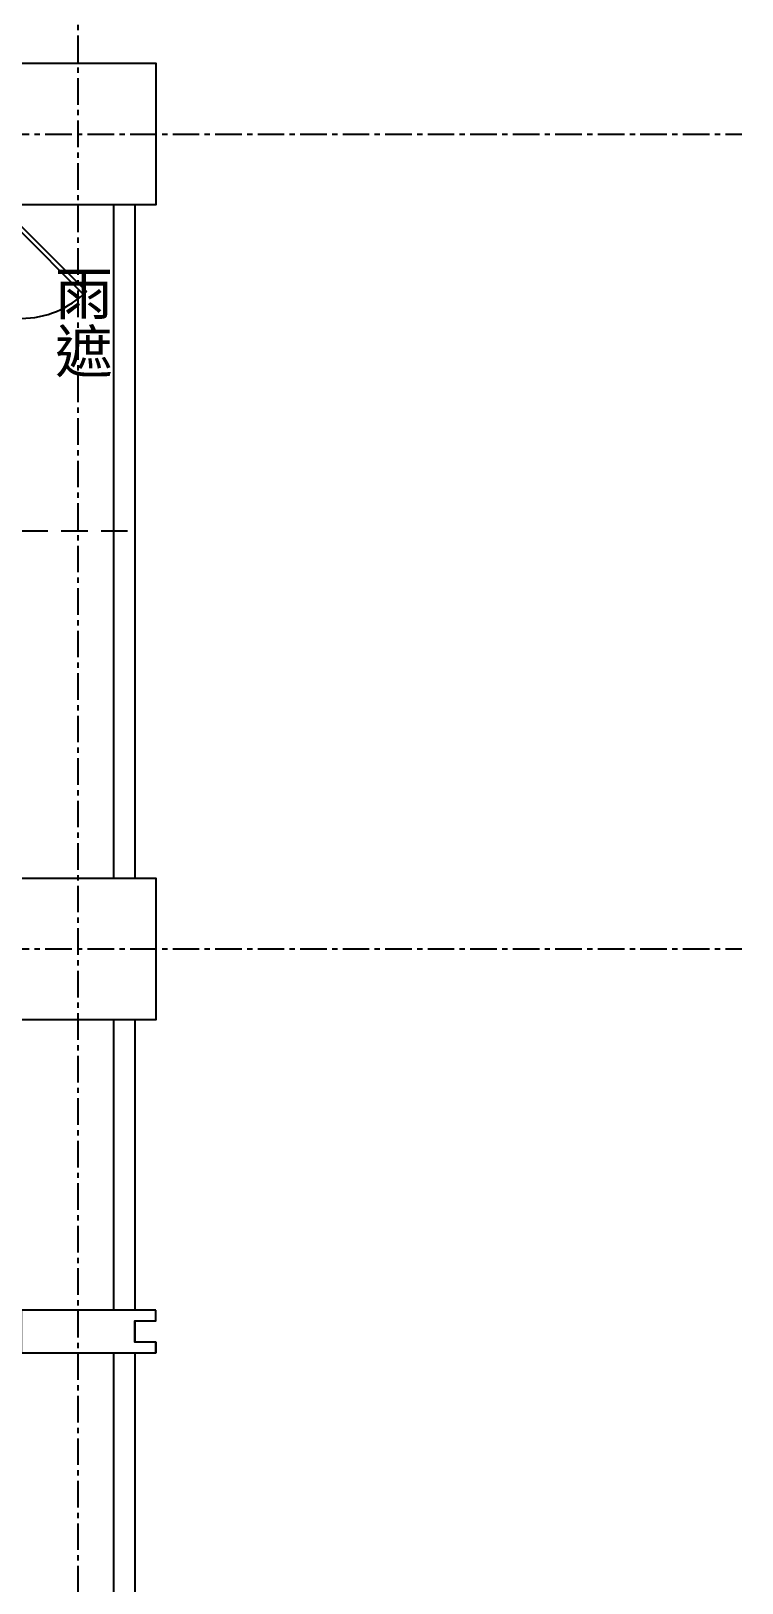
# Model space of a CAD drawing. Header units: millimetres. Extents: x -3377 to 119122, y -22007 to 15479.
# Drawn here: x 54983 to 55485, y 13502 to 14597 of the extents above; entities that cross this region are included whole.
import ezdxf
from ezdxf.enums import TextEntityAlignment as Align

# ---------------------------------------------------------------- set-up
doc = ezdxf.new("R2010")
doc.units = ezdxf.units.MM
doc.header["$LTSCALE"] = 150
doc.header["$MEASUREMENT"] = 0
doc.linetypes.add('CENTER', pattern=[2, 1.25, -0.25, 0.25, -0.25])
doc.linetypes.add('HIDDEN2', pattern=[0.1875, 0.125, -0.0625])
doc.layers.get('0').update_dxf_attribs({"plot": 0})
for name, color, linetype in [('COL', 1, 'Continuous'), ('GRID', 5, 'CENTER'), ('OPEN', 4, 'Continuous'), ('TEXT', 2, 'Continuous'), ('WALL', 2, 'Continuous')]:
    doc.layers.add(name, color=color, linetype=linetype)
doc.layers.add('S-ARCH', color=252, linetype='Continuous', plot=False)
doc.styles.add('HHV', font='')
doc.styles.get('HHV').set_extended_font_data('@微軟正黑體')

# ---------------------------------------------------------------- blocks, each defined once
blk = doc.blocks.new('A$C3CD31075')
at = {"color": 252, "linetype": 'HIDDEN2'}
blk.add_line((2516.5, 480), (2596.5, 480), dxfattribs=at)
at = {"color": 252}
for p, q in [((2581.5, 135), (2581.5, -70)), ((2596.5, 135), (2596.5, -70)), ((2596.5, -77.5), (2596.5, -92.5)), ((2581.5, -100), (2581.5, -270.5)), ((2596.5, -100), (2596.5, -270.5))]:
    blk.add_line(p, q, dxfattribs=at)
for points in [[(2581.5, 710), (2581.5, 235)], [(2596.5, 710), (2596.5, 235)]]:
    blk.add_lwpolyline(points, dxfattribs=at)
at = {"layer": 'COL', "color": 252}
blk.add_line((2611.5, -92.5, -1.1), (2611.5, -100), dxfattribs=at)
for points in [[(2501.5, 810), (2611.5, 810), (2611.5, 710), (2501.5, 710)], [(2501.5, 235), (2611.5, 235), (2611.5, 135), (2501.5, 135)]]:
    blk.add_lwpolyline(points, close=True, dxfattribs=at)
at = {"layer": 'GRID', "color": 252, "ltscale": 0.1}
for p, q in [((2556.5, -1229.2), (2556.5, 1406)), ((-766.7, 760), (3025, 760)), ((-766.7, 185), (3025, 185))]:
    blk.add_line(p, q, dxfattribs=at)
at = {"layer": 'OPEN', "color": 252, "linetype": 'Continuous', "lineweight": -2}
for p, q in [((2560.3, 646.9), (2514.4, 692.9)), ((2560.3, 646.9), (2514.4, 692.9)), ((2516.5, 695), (2562.5, 649)), ((2516.5, 695), (2562.5, 649)), ((2562.5, 649), (2560.3, 646.9)), ((2562.5, 649), (2560.3, 646.9))]:
    blk.add_line(p, q, dxfattribs=at)
blk.add_arc((2516.5, 695), 65, 270, 315, dxfattribs=at)
blk.add_arc((2516.5, 695), 65, 270, 315, dxfattribs=at)
at = {"layer": 'WALL', "color": 252}
blk.add_lwpolyline([(2611.5, -70), (2516.5, -70), (2516.5, -100), (2611.5, -100), (2611.5, -92.5), (2596.5, -92.5), (2596.5, -77.5), (2611.5, -77.5)], close=True, dxfattribs=at)
at = {"layer": 'TEXT', "color": 252, "style": 'HHV'}
blk.add_text('雨遮', height=30, rotation=270, dxfattribs=at).set_placement((2545.1, 627.6), align=Align.CENTER)
blk = doc.blocks.new('2021-1102')
blk.add_blockref('A$C3CD31075', (40349.2, -1755.9))

msp = doc.modelspace()

# ---------------------------------------------------------------- block references
at = {"layer": 'S-ARCH'}
msp.add_blockref('2021-1102', (12110.4, 15520.27), dxfattribs=at)

doc.saveas('drawing.dxf')
